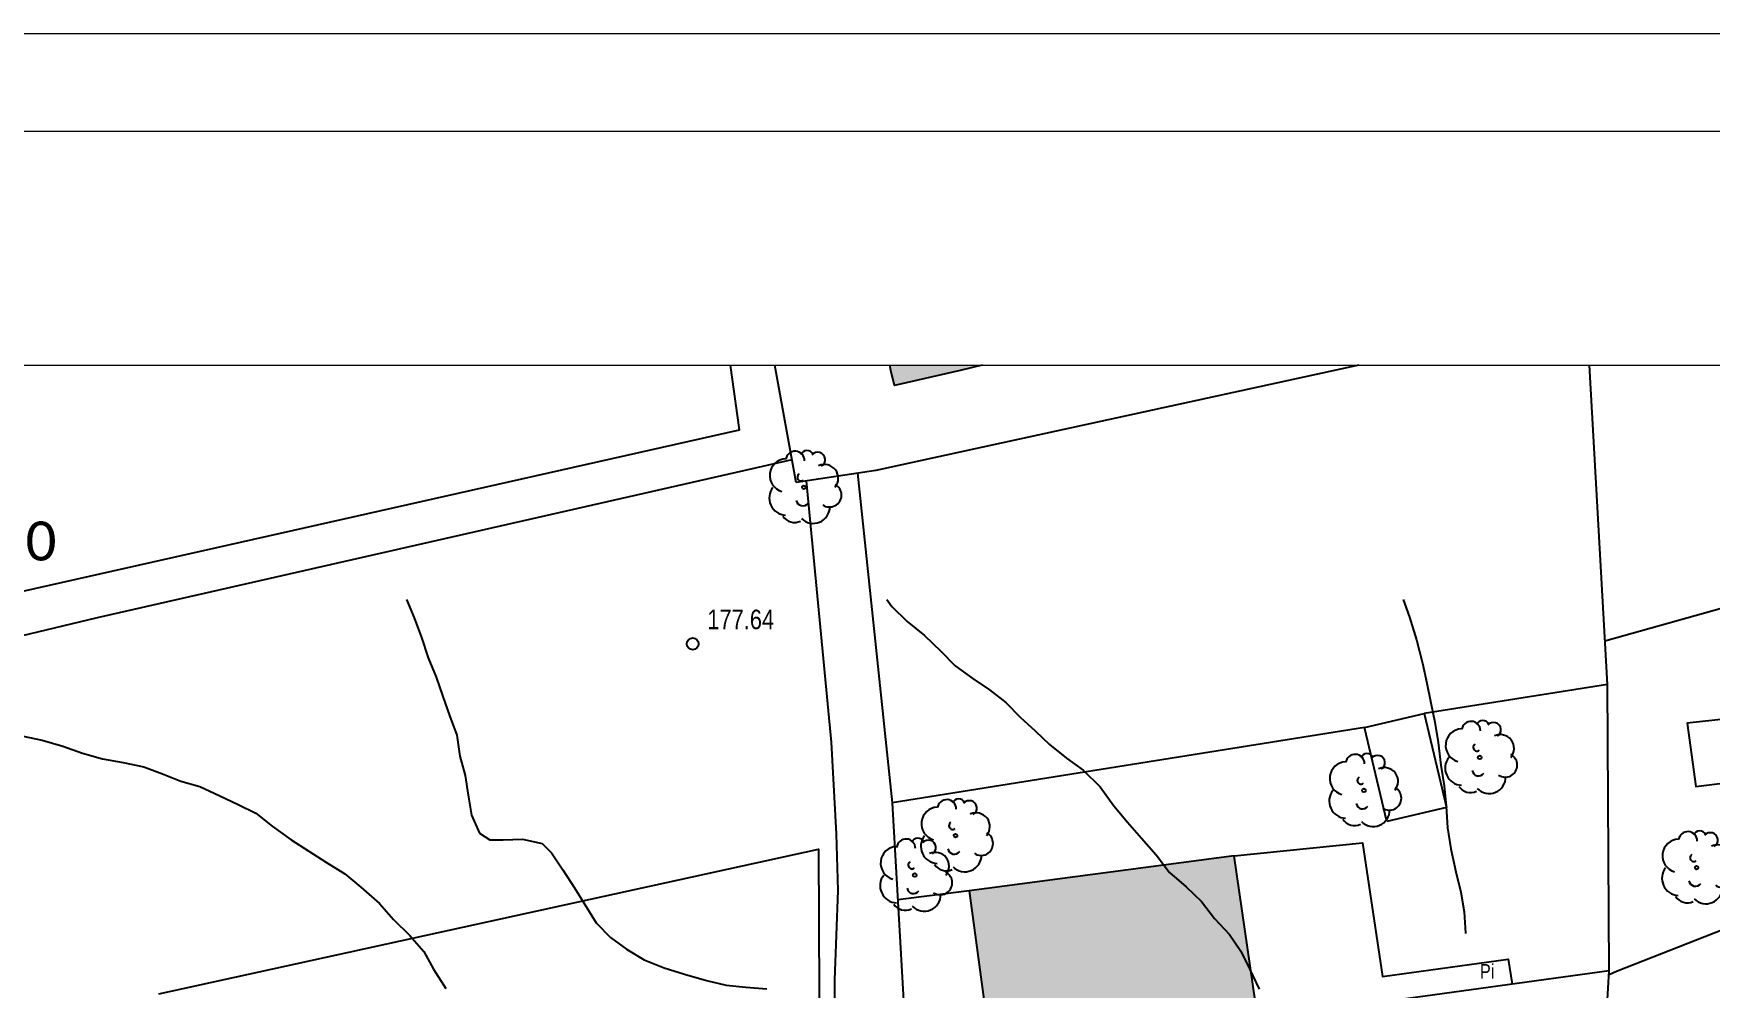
# Model space of a CAD drawing. Header units: metres. Extents: x 523256 to 524015, y 4669220 to 4669814.
# Drawn here: x 523503.6 to 523589.5, y 4669765.1 to 4669814 of the extents above; entities that cross this region are included whole.
import ezdxf
from ezdxf.enums import TextEntityAlignment as Align

# ---------------------------------------------------------------- set-up
doc = ezdxf.new("R2010")
doc.units = ezdxf.units.M
doc.header["$MEASUREMENT"] = 0
for name, color, linetype in [('031006 Cota terreno', 9, 'Continuous'), ('032011 Curva cada 1 m', 40, 'Continuous'), ('033006 Texto cota terreno', 9, 'Continuous'), ('042012 Estanque', 4, 'Continuous'), ('052016 Cobertizo', 7, 'Continuous'), ('052027 Edificacion por pie_alero', 2, 'Continuous'), ('053000 Textos varios', 7, 'Continuous'), ('072003 Camino', 7, 'Continuous'), ('072027 Pavimento', 9, 'Continuous'), ('082001 Valla Alambrada', 7, 'ALAMBRADA'), ('082002 Muro Tapia', 6, 'Continuous'), ('082003 Puerta', 7, 'Continuous'), ('082004 Linde', 3, 'Continuous'), ('101001 Arbol', 3, 'Continuous'), ('102006 Seto', 3, 'SETO'), ('990001 Sombreados', 7, 'Continuous'), ('993007 Textos cuadricula', 7, 'Continuous')]:
    doc.layers.add(name, color=color, linetype=linetype)
doc.layers.add('992006 Lineas cajetin', color=7, linetype='Continuous', lineweight=0)
doc.styles.add('Legend', font='calibri.ttf')
doc.styles.get("Standard").update_dxf_attribs({"font": 'arial.ttf'})
doc.linetypes.add('ALAMBRADA', pattern='A,3,[131,GEOGRAMA.SHX,S=0.5,R=0,X=0,Y=0],3', length=6)
doc.linetypes.add('SETO', pattern='A,0,-1.2,1,[135,GEOGRAMA.SHX,S=0.4,R=0,X=0.5,Y=-0.5],1', length=3.2)

# ---------------------------------------------------------------- blocks, each defined once
blk = doc.blocks.new('COTAP')
at = {"color": 0}
blk.add_circle((0, 0), 0.3, dxfattribs=at)
blk = doc.blocks.new('ARBOL')
at = {"color": 0}
blk.add_circle((0, 0), 0.0939, dxfattribs=at)
for centre, radius, start, end in [((-0.448, 1.368), 0.48, 359.28777, 173.60777), ((0.156, 1.551), 0.336, 23.15651, 160.46651), ((0.701, 1.409), 0.384, 301.57804, 139.32804), ((-0.902, 0.61), 0.852, 92.28, 254.58), ((1.05, 0.46), 0.708, 319.85562, 114.76562), ((-0.146, 0.514), 0.192, 119.14, 310.56), ((1.31, -0.398), 0.612, 235.52754, 62.02753), ((-0.89, -0.542), 0.888, 142.64, 266.54), ((-0.062, -0.614), 0.336, 189.64, 323.88), ((-0.482, -1.082), 0.72, 213.78, 295.32), ((0.478, -0.998), 0.852, 224.67, 0.24)]:
    blk.add_arc(centre, radius, start, end, dxfattribs=at)

msp = doc.modelspace()

# ---------------------------------------------------------------- hatches: boundary and pattern name
at = {"layer": '990001 Sombreados', "true_color": 0xafafaf}
for points in [[(523547.43932, 4669797.00038), (523552.16723, 4669797.00038), (523551.03849, 4669796.74038), (523547.67849, 4669795.97038), (523547.49849, 4669796.74038)], [(523551.49849, 4669770.08038), (523552.44849, 4669763.13038), (523556.39849, 4669763.77038), (523556.52849, 4669762.78038), (523558.50849, 4669763.10038), (523566.17849, 4669764.35038), (523565.08849, 4669771.86038)]]:
    msp.add_hatch(color=253, dxfattribs=at).paths.add_polyline_path(points, flags=0)

# ---------------------------------------------------------------- linework, layer by layer
at = {"layer": '032011 Curva cada 1 m'}
for points, elevation in [([(523522.67704, 4669785), (523523.06, 4669784.06), (523523.45, 4669783.05), (523523.78, 4669782.02), (523524.19, 4669781.03), (523524.54, 4669780.03), (523524.88, 4669779.05), (523525.26, 4669778.05), (523525.41, 4669776.97), (523525.68, 4669775.98), (523525.83, 4669774.98), (523526.01, 4669773.95), (523526.42, 4669773.02), (523526.94, 4669772.68), (523527.62, 4669772.68), (523528.62, 4669772.72), (523529.62, 4669772.5), (523530.11, 4669772.02), (523530.68, 4669771.15), (523531.29, 4669770.22), (523531.82, 4669769.37), (523532.4, 4669768.43), (523533.13, 4669767.69), (523533.95, 4669767.08), (523534.86, 4669766.54), (523535.88, 4669766.13), (523536.92, 4669765.81), (523538.04, 4669765.48), (523539.06, 4669765.24), (523540.06, 4669765.13), (523541.14, 4669765.06)], 178), ([(523547.27778, 4669785), (523547.55, 4669784.65), (523548.33, 4669783.88), (523549.21, 4669783.16), (523550.05, 4669782.36), (523550.79, 4669781.6), (523551.71, 4669780.93), (523552.55, 4669780.37), (523553.38, 4669779.73), (523554.11, 4669778.97), (523554.88, 4669778.27), (523555.62, 4669777.58), (523556.49, 4669776.87), (523557.35, 4669776.26), (523558.22, 4669775.41), (523558.92, 4669774.43), (523559.62, 4669773.59), (523560.34, 4669772.77), (523561.09, 4669771.91), (523561.77, 4669771.02), (523562.63, 4669770.28), (523563.4, 4669769.53), (523564.08, 4669768.66), (523564.84, 4669767.83), (523565.43, 4669766.99), (523565.89, 4669766.05), (523566.36, 4669765.04)], 177), ([(523573.7424, 4669785), (523574.07, 4669784.09), (523574.43, 4669782.93), (523574.73, 4669781.74), (523574.96, 4669780.72), (523575.16, 4669779.71), (523575.36, 4669778.71), (523575.53, 4669777.67), (523575.67, 4669776.51), (523575.85, 4669775.46), (523575.94, 4669774.41), (523576.01, 4669773.31), (523576.18, 4669772.23), (523576.44, 4669771.04), (523576.69, 4669770.01), (523576.86, 4669769), (523576.93, 4669767.91), (523576.93, 4669767.88)], 176), ([(523502.94, 4669778.01), (523504, 4669777.79), (523505.06, 4669777.48), (523506.07, 4669777.13), (523507.1, 4669776.83), (523508.15, 4669776.65), (523509.22, 4669776.42), (523510.18, 4669776.07), (523511.12, 4669775.7), (523512.09, 4669775.42), (523513.11, 4669774.94), (523514.05, 4669774.49), (523514.96, 4669774.06), (523515.8, 4669773.39), (523516.76, 4669772.68), (523517.67, 4669772.11), (523518.57, 4669771.53), (523519.51, 4669770.94), (523520.34, 4669770.27), (523521.29, 4669769.43), (523522, 4669768.6), (523522.85, 4669767.79), (523523.56, 4669766.97), (523524.05, 4669766.06), (523524.69, 4669765.07)], 179)]:
    msp.add_lwpolyline(points, dxfattribs=dict(at, elevation=elevation))
at = {"layer": '042012 Estanque', "flags": 128}
msp.add_lwpolyline([(523591.34849, 4669775.74038), (523590.97849, 4669778.96038), (523588.28849, 4669778.67038), (523588.72849, 4669775.42038), (523591.34849, 4669775.74038)], dxfattribs=at)
at = {"layer": '052016 Cobertizo', "flags": 128}
for points in [[(523572.90849, 4669773.62038), (523571.76849, 4669778.44038), (523574.81849, 4669779.16038), (523575.95849, 4669774.34038), (523572.90849, 4669773.62038)], [(523566.21849, 4669760.06038), (523566.81849, 4669757.22038), (523581.48849, 4669758.20038), (523581.18849, 4669762.09038), (523584.08849, 4669762.43038), (523584.29849, 4669765.97038), (523572.51849, 4669764.36038), (523572.94849, 4669761.30038), (523566.21849, 4669760.06038)]]:
    msp.add_lwpolyline(points, dxfattribs=at)
at = {"layer": '052027 Edificacion por pie_alero', "flags": 128}
for points in [[(523551.03849, 4669796.74038), (523547.67849, 4669795.97038), (523547.49849, 4669796.74038), (523547.43932, 4669797.00038)], [(523552.16723, 4669797.00038), (523551.03849, 4669796.74038)], [(523551.49849, 4669770.08038), (523552.44849, 4669763.13038), (523556.39849, 4669763.77038), (523556.52849, 4669762.78038), (523558.50849, 4669763.10038), (523566.17849, 4669764.35038), (523565.08849, 4669771.86038), (523551.49849, 4669770.08038)]]:
    msp.add_lwpolyline(points, dxfattribs=at)
at = {"layer": '072003 Camino', "flags": 128}
for points in [[(523543.82849, 4669761.09038), (523544.30849, 4669762.00038), (523544.61849, 4669763.65038), (523544.62849, 4669765.52038), (523544.78849, 4669770.09038), (523544.70849, 4669773.00038), (523544.45849, 4669777.69038), (523543.16849, 4669791.08038)], [(523545.77849, 4669791.47038), (523547.55849, 4669774.58038)]]:
    msp.add_lwpolyline(points, dxfattribs=at)
at = {"layer": '072027 Pavimento', "flags": 128}
for points in [[(523565.08849, 4669771.86038), (523571.65849, 4669772.53038), (523572.68849, 4669765.69038), (523579.12849, 4669766.57038), (523579.31849, 4669765.29038)], [(523551.49849, 4669770.08038), (523547.84849, 4669769.61038)]]:
    msp.add_lwpolyline(points, dxfattribs=at)
at = {"layer": '082001 Valla Alambrada', "flags": 128}
for points in [[(523571.47772, 4669797.00038), (523546.71849, 4669791.61038)], [(523584.07849, 4669782.88038), (523602.28849, 4669787.99038), (523611.59849, 4669790.38038)], [(523584.28849, 4669765.79038), (523584.67849, 4669765.95038), (523634.93849, 4669785.69038), (523637.82849, 4669787.70038)], [(523584.29849, 4669765.97038), (523584.20849, 4669780.64038), (523574.81849, 4669779.16038)], [(523571.76849, 4669778.44038), (523547.55849, 4669774.58038)]]:
    msp.add_lwpolyline(points, dxfattribs=at)
at = {"layer": '082002 Muro Tapia', "flags": 128}
for points in [[(523542.63849, 4669791.00038), (523541.54143, 4669797.00038)], [(523584.20849, 4669780.64038), (523583.28481, 4669797.00038)], [(523547.55849, 4669774.58038), (523548.29849, 4669761.77038)]]:
    msp.add_lwpolyline(points, dxfattribs=at)
at = {"layer": '082003 Puerta', "flags": 128}
msp.add_lwpolyline([(523546.71849, 4669791.61038), (523542.63849, 4669791.00038)], dxfattribs=at)
at = {"layer": '082004 Linde', "flags": 128}
msp.add_lwpolyline([(523496.44849, 4669781.59038), (523506.83849, 4669784.08038), (523542.42849, 4669792.17038)], dxfattribs=at)
at = {"layer": '102006 Seto', "flags": 128}
for points in [[(523496.66779, 4669797.00038), (523497.83849, 4669784.26038), (523539.72849, 4669793.70038), (523539.28095, 4669797.00038)], [(523509.97849, 4669764.80038), (523543.77849, 4669772.21038), (523543.82849, 4669761.09038)]]:
    msp.add_lwpolyline(points, dxfattribs=at)
at = {"layer": '992006 Lineas cajetin'}
for points in [[(523256.09698, 4669814.00077), (524015.09698, 4669814.00077), (524015.09698, 4669220.0041), (523256.09698, 4669220.0041)], [(523275.09038, 4669809.00077), (524010.09698, 4669809.00077), (524010.09698, 4669287.31977), (523275.09038, 4669287.31977)]]:
    msp.add_lwpolyline(points, close=True, dxfattribs=at)
msp.add_lwpolyline([(523292.54849, 4669797.00038), (523992.54849, 4669797.00038)], dxfattribs=at)

# ---------------------------------------------------------------- block references
at = {"layer": '031006 Cota terreno'}
msp.add_blockref('COTAP', (523537.34, 4669782.73, 177.64), dxfattribs=at)
at = {"layer": '101001 Arbol'}
for p in [(523543.03849, 4669790.75038), (523577.66849, 4669776.91038), (523571.72849, 4669775.22038), (523550.80849, 4669772.90038), (523548.71849, 4669770.88038), (523588.77849, 4669771.26038)]:
    msp.add_blockref('ARBOL', p, dxfattribs=at)

# ---------------------------------------------------------------- texts
at = {"layer": '033006 Texto cota terreno', "width": 0.8}
msp.add_text('177.64', height=1, dxfattribs=at).set_placement((523538.09, 4669783.48, 177.64))
at = {"layer": '053000 Textos varios', "width": 0.8}
msp.add_text('Pi', height=0.75, dxfattribs=at).set_placement((523577.67, 4669765.57))
at = {"layer": '993007 Textos cuadricula', "style": 'Legend'}
msp.add_text('523500', height=2, dxfattribs=at).set_placement((523500, 4669787), align=Align.CENTER)

doc.saveas('drawing.dxf')
